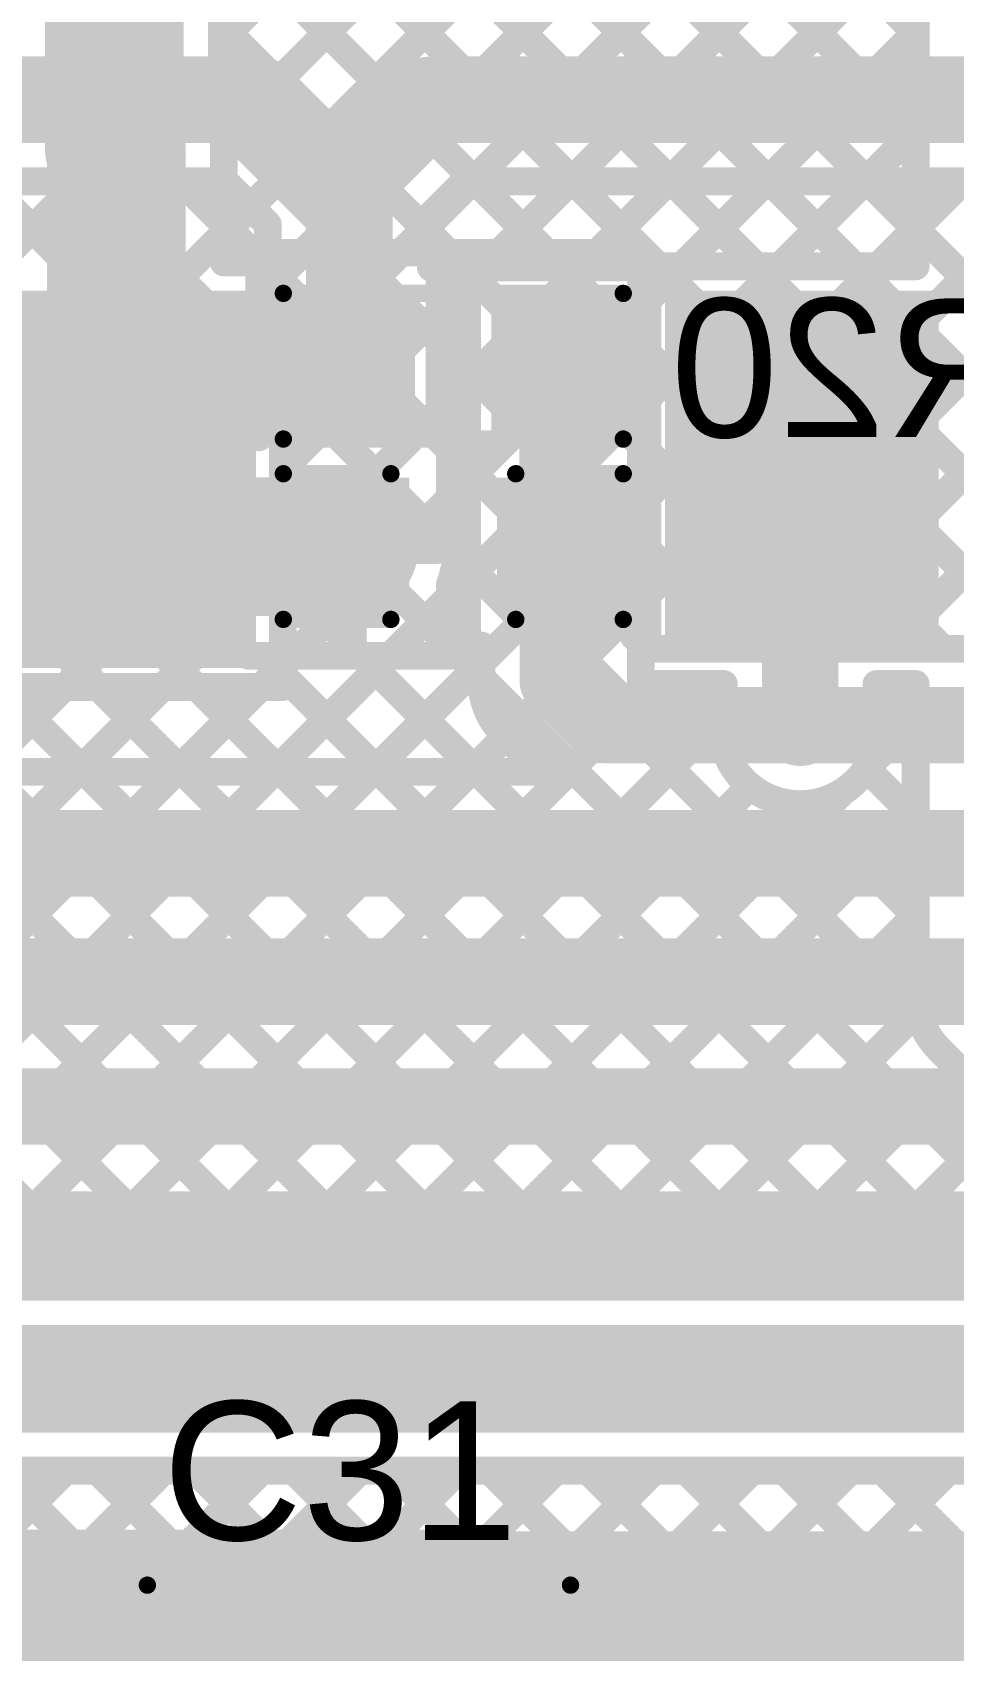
# Model space of a CAD drawing. Header units: millimetres. Extents: x 0 to 214, y 0 to 214.
# Drawn here: x 2.3949 to 2.6605, y 3.2971 to 3.7637 of the extents above; entities that cross this region are included whole.
import ezdxf

# ---------------------------------------------------------------- set-up
doc = ezdxf.new("R2010")
doc.units = ezdxf.units.MM
doc.header["$MEASUREMENT"] = 0
for name, color, linetype in [('BottomLayer', 5, 'Continuous'), ('BottomOverlay', 54, 'Continuous'), ('BottomPaste', 16, 'Continuous'), ('BottomSolder', 6, 'Continuous'), ('TopLayer', 1, 'Continuous'), ('TopOverlay', 2, 'Continuous'), ('TopPaste', 8, 'Continuous'), ('TopSolder', 216, 'Continuous'), ('ViaHoleLayer', 16, 'Continuous')]:
    doc.layers.add(name, color=color, linetype=linetype)
doc.styles.add('Arial', font='', dxfattribs={"height": 0.2})
doc.styles.get('Arial').set_extended_font_data('Arial')

# ---------------------------------------------------------------- blocks, each defined once
blk = doc.blocks.new('TL3300CF160Q_184')
at = {"layer": 'TopLayer'}
for points in [[(-0.25591, 0.06299), (-0.35433, 0.06299), (-0.35433, 0.13386), (-0.25591, 0.13386)], [(-0.25591, -0.13386), (-0.35433, -0.13386), (-0.35433, -0.06299), (-0.25591, -0.06299)]]:
    blk.add_hatch(color=1, dxfattribs=at).paths.add_polyline_path(points)
at = {"layer": 'TopPaste'}
for points in [[(-0.25591, 0.06299), (-0.35433, 0.06299), (-0.35433, 0.13386), (-0.25591, 0.13386)], [(-0.25591, -0.13386), (-0.35433, -0.13386), (-0.35433, -0.06299), (-0.25591, -0.06299)]]:
    blk.add_hatch(color=8, dxfattribs=at).paths.add_polyline_path(points)
at = {"layer": 'TopSolder'}
for points in [[(-0.25191, 0.05899), (-0.35833, 0.05899), (-0.35833, 0.13786), (-0.25191, 0.13786)], [(-0.25191, -0.13786), (-0.35833, -0.13786), (-0.35833, -0.05899), (-0.25191, -0.05899)]]:
    blk.add_hatch(color=216, dxfattribs=at).paths.add_polyline_path(points)
at = {"layer": 'TopOverlay', "const_width": 0.00787}
blk.add_lwpolyline([(-0.24098, 0.05284), (-0.241, -0.051)], dxfattribs=at)
at = {"layer": 'TopOverlay', "const_width": 0.00394}
for points in [[(-0.24295, 0.05284, 1), (-0.23902, 0.05284, 1)], [(-0.24297, -0.051, 1), (-0.23903, -0.051, 1)]]:
    blk.add_lwpolyline(points, format="xyb", close=True, dxfattribs=at)
blk = doc.blocks.new('RES_0603_B_227')
at = {"layer": 'BottomLayer'}
for points in [[(-0.045, -0.0175), (-0.045, 0.0175), (-0.015, 0.0175), (-0.015, -0.0175)], [(0.015, -0.0175), (0.015, 0.0175), (0.045, 0.0175), (0.045, -0.0175)]]:
    blk.add_hatch(color=5, dxfattribs=at).paths.add_polyline_path(points)
at = {"layer": 'BottomPaste'}
for points in [[(-0.045, -0.0175), (-0.045, 0.0175), (-0.015, 0.0175), (-0.015, -0.0175)], [(0.015, -0.0175), (0.015, 0.0175), (0.045, 0.0175), (0.045, -0.0175)]]:
    blk.add_hatch(color=16, dxfattribs=at).paths.add_polyline_path(points)
at = {"layer": 'BottomSolder'}
for points in [[(-0.049, -0.0215), (-0.049, 0.0215), (-0.011, 0.0215), (-0.011, -0.0215)], [(0.011, -0.0215), (0.011, 0.0215), (0.049, 0.0215), (0.049, -0.0215)]]:
    blk.add_hatch(color=6, dxfattribs=at).paths.add_polyline_path(points)
at = {"layer": 'BottomOverlay', "const_width": 0.005}
for points in [[(0.049, 0.021), (-0.049, 0.021)], [(-0.049, 0.021), (-0.049, -0.021)], [(0.049, 0.021), (0.049, -0.021)], [(0.049, -0.021), (-0.049, -0.021)]]:
    blk.add_lwpolyline(points, dxfattribs=at)
at = {"layer": 'BottomOverlay', "const_width": 0.0025}
for points in [[(-0.05025, 0.021, 1), (-0.04775, 0.021, 1)], [(-0.05025, 0.021, 1), (-0.04775, 0.021, 1)], [(0.04775, 0.021, 1), (0.05025, 0.021, 1)], [(0.04775, 0.021, 1), (0.05025, 0.021, 1)], [(-0.05025, -0.021, 1), (-0.04775, -0.021, 1)], [(-0.05025, -0.021, 1), (-0.04775, -0.021, 1)], [(0.04775, -0.021, 1), (0.05025, -0.021, 1)], [(0.04775, -0.021, 1), (0.05025, -0.021, 1)]]:
    blk.add_lwpolyline(points, format="xyb", close=True, dxfattribs=at)
blk = doc.blocks.new('C__0603_B_280')
at = {"layer": 'BottomLayer'}
for points in [[(-0.045, -0.0175), (-0.045, 0.0175), (-0.015, 0.0175), (-0.015, -0.0175)], [(0.015, -0.0175), (0.015, 0.0175), (0.045, 0.0175), (0.045, -0.0175)]]:
    blk.add_hatch(color=5, dxfattribs=at).paths.add_polyline_path(points)
at = {"layer": 'BottomPaste'}
for points in [[(-0.045, -0.0175), (-0.045, 0.0175), (-0.015, 0.0175), (-0.015, -0.0175)], [(0.015, -0.0175), (0.015, 0.0175), (0.045, 0.0175), (0.045, -0.0175)]]:
    blk.add_hatch(color=16, dxfattribs=at).paths.add_polyline_path(points)
at = {"layer": 'BottomSolder'}
for points in [[(-0.04736, -0.01986), (-0.04736, 0.01986), (-0.01264, 0.01986), (-0.01264, -0.01986)], [(0.01264, -0.01986), (0.01264, 0.01986), (0.04736, 0.01986), (0.04736, -0.01986)]]:
    blk.add_hatch(color=6, dxfattribs=at).paths.add_polyline_path(points)
at = {"layer": 'BottomOverlay', "const_width": 0.005}
for points in [[(-0.049, -0.021), (-0.049, 0.021)], [(-0.049, 0.021), (-0.018, 0.021)], [(0.018, 0.021), (0.049, 0.021)], [(0.049, -0.021), (0.049, 0.021)], [(-0.049, -0.021), (-0.018, -0.021)], [(0.018, -0.021), (0.049, -0.021)]]:
    blk.add_lwpolyline(points, dxfattribs=at)
at = {"layer": 'BottomOverlay', "const_width": 0.0025}
for points in [[(-0.05025, 0.021, 1), (-0.04775, 0.021, 1)], [(-0.05025, 0.021, 1), (-0.04775, 0.021, 1)], [(-0.01925, 0.021, 1), (-0.01675, 0.021, 1)], [(0.01675, 0.021, 1), (0.01925, 0.021, 1)], [(0.04775, 0.021, 1), (0.05025, 0.021, 1)], [(0.04775, 0.021, 1), (0.05025, 0.021, 1)], [(-0.05025, -0.021, 1), (-0.04775, -0.021, 1)], [(-0.05025, -0.021, 1), (-0.04775, -0.021, 1)], [(-0.01925, -0.021, 1), (-0.01675, -0.021, 1)], [(0.01675, -0.021, 1), (0.01925, -0.021, 1)], [(0.04775, -0.021, 1), (0.05025, -0.021, 1)], [(0.04775, -0.021, 1), (0.05025, -0.021, 1)]]:
    blk.add_lwpolyline(points, format="xyb", close=True, dxfattribs=at)
blk = doc.blocks.new('RVT1E100M0405__287')
at = {"layer": 'TopLayer'}
for points in [[(-0.12205, 0.0315), (-0.01969, 0.0315), (-0.01969, -0.0315), (-0.12205, -0.0315)], [(0.01969, 0.0315), (0.12205, 0.0315), (0.12205, -0.0315), (0.01969, -0.0315)]]:
    blk.add_hatch(color=1, dxfattribs=at).paths.add_polyline_path(points)
at = {"layer": 'TopPaste'}
for points in [[(-0.12205, 0.0315), (-0.01969, 0.0315), (-0.01969, -0.0315), (-0.12205, -0.0315)], [(0.01969, 0.0315), (0.12205, 0.0315), (0.12205, -0.0315), (0.01969, -0.0315)]]:
    blk.add_hatch(color=8, dxfattribs=at).paths.add_polyline_path(points)
at = {"layer": 'TopSolder'}
for points in [[(-0.12605, 0.0355), (-0.01569, 0.0355), (-0.01569, -0.0355), (-0.12605, -0.0355)], [(0.01569, 0.0355), (0.12605, 0.0355), (0.12605, -0.0355), (0.01569, -0.0355)]]:
    blk.add_hatch(color=216, dxfattribs=at).paths.add_polyline_path(points)
at = {"layer": 'TopOverlay', "const_width": 0.005}
for points in [[(-0.037, 0.087), (-0.08325, 0.04075)], [(0.085, 0.087), (-0.037, 0.087)], [(0.085, 0.087), (0.085, 0.039)], [(-0.108, 0.065), (-0.108, 0.037)], [(-0.094, 0.051), (-0.122, 0.051)], [(-0.08325, 0.04075), (-0.08325, 0.035)], [(-0.08325, -0.035), (-0.08325, -0.04075)], [(0.085, -0.039), (0.085, -0.087)], [(-0.037, -0.087), (-0.08325, -0.04075)], [(0.085, -0.087), (-0.037, -0.087)]]:
    blk.add_lwpolyline(points, dxfattribs=at)
at = {"layer": 'TopOverlay', "const_width": 0.0025}
for points in [[(-0.03825, 0.087, 1), (-0.03575, 0.087, 1)], [(-0.03825, 0.087, 1), (-0.03575, 0.087, 1)], [(0.08375, 0.087, 1), (0.08625, 0.087, 1)], [(0.08375, 0.087, 1), (0.08625, 0.087, 1)], [(-0.10925, 0.065, 1), (-0.10675, 0.065, 1)], [(-0.12325, 0.051, 1), (-0.12075, 0.051, 1)], [(-0.09525, 0.051, 1), (-0.09275, 0.051, 1)], [(-0.0845, 0.04075, 1), (-0.082, 0.04075, 1)], [(-0.0845, 0.04075, 1), (-0.082, 0.04075, 1)], [(-0.10925, 0.037, 1), (-0.10675, 0.037, 1)], [(-0.0845, 0.035, 1), (-0.082, 0.035, 1)], [(0.08375, 0.039, 1), (0.08625, 0.039, 1)], [(-0.0845, -0.035, 1), (-0.082, -0.035, 1)], [(0.08375, -0.039, 1), (0.08625, -0.039, 1)], [(-0.0845, -0.04075, 1), (-0.082, -0.04075, 1)], [(-0.0845, -0.04075, 1), (-0.082, -0.04075, 1)], [(-0.03825, -0.087, 1), (-0.03575, -0.087, 1)], [(-0.03825, -0.087, 1), (-0.03575, -0.087, 1)], [(0.08375, -0.087, 1), (0.08625, -0.087, 1)], [(0.08375, -0.087, 1), (0.08625, -0.087, 1)]]:
    blk.add_lwpolyline(points, format="xyb", close=True, dxfattribs=at)

msp = doc.modelspace()

# ---------------------------------------------------------------- hatches: boundary and pattern name
at = {"layer": 'BottomLayer'}
h = msp.add_hatch(color=5, dxfattribs=at)
edge = h.paths.add_edge_path()
edge.add_arc((2.61621, 3.564), 0.01181, 0, 360)
at = {"layer": 'TopLayer'}
for points in [[(2.33895, 3.58596), (2.45608, 3.58596), (2.45608, 3.68635), (2.33895, 3.68635)], [(2.381, 3.123), (2.504, 3.123), (2.504, 3.317), (2.381, 3.317)]]:
    msp.add_hatch(color=1, dxfattribs=at).paths.add_polyline_path(points)
h = msp.add_hatch(color=1, dxfattribs=at)
edge = h.paths.add_edge_path()
edge.add_arc((2.61621, 3.564), 0.01181, 0, 360)
at = {"layer": 'ViaHoleLayer'}
h = msp.add_hatch(color=16, dxfattribs=at)
edge = h.paths.add_edge_path()
edge.add_arc((2.61621, 3.564), 0.00591, 0, 360)

# ---------------------------------------------------------------- linework, layer by layer
at = {"layer": 'BottomLayer'}
for points, const_width in [([(2.00407, 3.74427), (2.46007, 3.74427)], 0.025), ([(2.46007, 3.74427), (2.48621, 3.71813)], 0.025), ([(2.48621, 3.72073), (2.50976, 3.74427)], 0.025), ([(2.50976, 3.74427), (2.96576, 3.74427)], 0.025), ([(2.48621, 3.71813), (2.48621, 3.72073)], 0.025), ([(2.48621, 3.66745), (2.48621, 3.71813)], 0.025), ([(2.0138, 3.72077), (2.45034, 3.72077)], 0.008), ([(2.23828, 3.5505), (2.40855, 3.72077)], 0.008), ([(2.32459, 3.72077), (2.39892, 3.64645)], 0.008), ([(2.35288, 3.72077), (2.4272, 3.64645)], 0.008), ([(2.36251, 3.64645), (2.43684, 3.72077)], 0.008), ([(2.38116, 3.72077), (2.45549, 3.64645)], 0.008), ([(2.40944, 3.72077), (2.46021, 3.67001)], 0.008), ([(2.43773, 3.72077), (2.46256, 3.69595)], 0.008), ([(2.45034, 3.72077), (2.46271, 3.7084)], 0.008), ([(2.50971, 3.70879), (2.52169, 3.72077)], 0.008), ([(2.50971, 3.711), (2.51949, 3.72077)], 0.008), ([(2.51949, 3.72077), (2.95602, 3.72077)], 0.008), ([(2.52258, 3.72077), (2.54741, 3.69595)], 0.008), ([(2.52515, 3.69595), (2.54997, 3.72077)], 0.008), ([(2.55087, 3.72077), (2.68564, 3.586)], 0.008), ([(2.55343, 3.69595), (2.57826, 3.72077)], 0.008), ([(2.57221, 3.68644), (2.60654, 3.72077)], 0.008), ([(2.57221, 3.65816), (2.63483, 3.72077)], 0.008), ([(2.57221, 3.62987), (2.66311, 3.72077)], 0.008), ([(2.57221, 3.60159), (2.6914, 3.72077)], 0.008), ([(2.57915, 3.72077), (2.71392, 3.586)], 0.008), ([(2.58491, 3.586), (2.71968, 3.72077)], 0.008), ([(2.60743, 3.72077), (2.74221, 3.586)], 0.008), ([(2.61388, 3.58669), (2.74796, 3.72077)], 0.008), ([(2.63572, 3.72077), (2.77049, 3.586)], 0.008), ([(2.64148, 3.586), (2.77625, 3.72077)], 0.008), ([(2.664, 3.72077), (2.79878, 3.586)], 0.008), ([(2.39079, 3.64645), (2.45773, 3.71338)], 0.008), ([(2.50971, 3.69595), (2.50971, 3.711)], 0.008), ([(2.46271, 3.69595), (2.46271, 3.7084)], 0.008), ([(2.50971, 3.70536), (2.52021, 3.69486)], 0.008), ([(2.46021, 3.64695), (2.46021, 3.69595)], 0.008), ([(2.51221, 3.64695), (2.51221, 3.69595)], 0.008), ([(2.52021, 3.69595), (2.57221, 3.69595)], 0.008), ([(2.52021, 3.69101), (2.52515, 3.69595)], 0.008), ([(2.52021, 3.64395), (2.52021, 3.69595)], 0.008), ([(2.57221, 3.64395), (2.57221, 3.69595)], 0.008), ([(2.41908, 3.64645), (2.46021, 3.68758)], 0.008), ([(2.51221, 3.68301), (2.52021, 3.69101)], 0.008), ([(2.51221, 3.67458), (2.52021, 3.66658)], 0.008), ([(2.54621, 3.61545), (2.54621, 3.66745)], 0.022), ([(2.57221, 3.67114), (2.65735, 3.586)], 0.008), ([(2.44736, 3.64645), (2.46021, 3.65929)], 0.008), ([(2.51221, 3.65473), (2.52021, 3.66273)], 0.008), ([(2.36056, 3.64645), (2.45721, 3.64645)], 0.008), ([(2.51521, 3.6264), (2.51521, 3.64695)], 0.008), ([(2.51521, 3.64329), (2.52021, 3.63829)], 0.008), ([(2.52021, 3.63895), (2.52021, 3.64395)], 0.008), ([(2.52021, 3.63895), (2.52021, 3.64395)], 0.008), ([(2.57221, 3.63895), (2.57221, 3.64395)], 0.008), ([(2.57221, 3.63895), (2.57221, 3.64395)], 0.008), ([(2.57221, 3.64286), (2.62907, 3.586)], 0.008), ([(2.52021, 3.58695), (2.52021, 3.63895)], 0.008), ([(2.57221, 3.58695), (2.57221, 3.63895)], 0.008), ([(2.36056, 3.61545), (2.48621, 3.61545)], 0.04), ([(2.51521, 3.62944), (2.52021, 3.63444)], 0.008), ([(2.54621, 3.60903), (2.54621, 3.61545)], 0.022), ([(2.48621, 3.58795), (2.48621, 3.61545)], 0.01), ([(2.48621, 3.61545), (2.51121, 3.61545)], 0.01), ([(2.51712, 3.6131), (2.52021, 3.61001)], 0.008), ([(2.5463, 3.58036), (2.5463, 3.60895)], 0.022), ([(2.57221, 3.61458), (2.60079, 3.586)], 0.008), ([(2.51521, 3.60116), (2.52021, 3.60616)], 0.008), ([(2.51521, 3.58395), (2.51521, 3.60449)], 0.008), ([(2.5683, 3.58947), (2.57082, 3.58695)], 0.008), ([(2.36056, 3.58445), (2.45721, 3.58445)], 0.008), ([(2.37607, 3.58445), (2.41001, 3.5505)], 0.008), ([(2.3797, 3.5505), (2.41365, 3.58445)], 0.008), ([(2.40435, 3.58445), (2.4383, 3.5505)], 0.008), ([(2.40799, 3.5505), (2.44193, 3.58445)], 0.008), ([(2.43263, 3.58445), (2.46658, 3.5505)], 0.008), ([(2.51521, 3.58672), (2.5243, 3.57764)], 0.008), ([(2.52021, 3.58695), (2.5243, 3.58695)], 0.008), ([(2.5243, 3.58036), (2.5243, 3.58695)], 0.008), ([(2.5463, 3.57689), (2.5463, 3.58036)], 0.022), ([(2.5463, 3.58036), (2.56266, 3.564)], 0.022), ([(2.57177, 3.586), (2.61018, 3.586)], 0.008), ([(2.62224, 3.586), (2.85656, 3.586)], 0.008), ([(2.43627, 3.5505), (2.46972, 3.58395)], 0.008), ([(2.45721, 3.58395), (2.51521, 3.58395)], 0.008), ([(2.46142, 3.58395), (2.49486, 3.5505)], 0.008), ([(2.46455, 3.5505), (2.498, 3.58395)], 0.008), ([(2.4897, 3.58395), (2.52315, 3.5505)], 0.008), ([(2.49284, 3.5505), (2.5243, 3.58196)], 0.008), ([(2.5243, 3.57689), (2.5243, 3.58036)], 0.008), ([(2.5463, 3.57689), (2.55918, 3.564)], 0.022), ([(2.55918, 3.564), (2.56266, 3.564)], 0.022), ([(2.56266, 3.564), (2.61621, 3.564)], 0.022), ([(2.61621, 3.564), (2.936, 3.564)], 0.022), ([(2.53078, 3.56129), (2.54157, 3.5505)], 0.008), ([(2.52112, 3.5505), (2.53135, 3.56072)], 0.008), ([(2.153, 3.5505), (2.54157, 3.5505)], 0.008), ([(2.153, 3.527), (3.133, 3.527)], 0.025), ([(2.153, 3.49), (3.088, 3.49)], 0.025), ([(2.153, 3.454), (3.056, 3.454)], 0.022), ([(2.153, 3.417), (2.87744, 3.417)], 0.025), ([(2.153, 3.377), (2.82, 3.377)], 0.025), ([(2.166, 3.315), (2.79294, 3.315)], 0.022)]:
    msp.add_lwpolyline(points, dxfattribs=dict(at, const_width=const_width))
for points, const_width in [([(2.45382, 3.74427, 1), (2.46632, 3.74427, 1)], 0.0125), ([(2.45382, 3.74427, 1), (2.46632, 3.74427, 1)], 0.0125), ([(2.50351, 3.74427, 1), (2.516, 3.74427, 1)], 0.0125), ([(2.50351, 3.74427, 1), (2.516, 3.74427, 1)], 0.0125), ([(2.47996, 3.72073, 1), (2.49246, 3.72073, 1)], 0.0125), ([(2.47996, 3.72073, 1), (2.49246, 3.72073, 1)], 0.0125), ([(2.47996, 3.71813, 1), (2.49246, 3.71813, 1)], 0.0125), ([(2.47996, 3.71813, 1), (2.49246, 3.71813, 1)], 0.0125), ([(2.47996, 3.71813, 1), (2.49246, 3.71813, 1)], 0.0125), ([(2.40655, 3.72077, 1), (2.41055, 3.72077, 1)], 0.004), ([(2.40744, 3.72077, 1), (2.41144, 3.72077, 1)], 0.004), ([(2.43484, 3.72077, 1), (2.43884, 3.72077, 1)], 0.004), ([(2.43573, 3.72077, 1), (2.43973, 3.72077, 1)], 0.004), ([(2.44834, 3.72077, 1), (2.45234, 3.72077, 1)], 0.004), ([(2.44834, 3.72077, 1), (2.45234, 3.72077, 1)], 0.004), ([(2.51749, 3.72077, 1), (2.52149, 3.72077, 1)], 0.004), ([(2.51749, 3.72077, 1), (2.52149, 3.72077, 1)], 0.004), ([(2.51969, 3.72077, 1), (2.52369, 3.72077, 1)], 0.004), ([(2.52058, 3.72077, 1), (2.52458, 3.72077, 1)], 0.004), ([(2.54797, 3.72077, 1), (2.55197, 3.72077, 1)], 0.004), ([(2.54887, 3.72077, 1), (2.55287, 3.72077, 1)], 0.004), ([(2.57626, 3.72077, 1), (2.58026, 3.72077, 1)], 0.004), ([(2.57715, 3.72077, 1), (2.58115, 3.72077, 1)], 0.004), ([(2.60454, 3.72077, 1), (2.60854, 3.72077, 1)], 0.004), ([(2.60543, 3.72077, 1), (2.60943, 3.72077, 1)], 0.004), ([(2.63283, 3.72077, 1), (2.63683, 3.72077, 1)], 0.004), ([(2.63372, 3.72077, 1), (2.63772, 3.72077, 1)], 0.004), ([(2.66111, 3.72077, 1), (2.66511, 3.72077, 1)], 0.004), ([(2.662, 3.72077, 1), (2.666, 3.72077, 1)], 0.004), ([(2.45573, 3.71338, 1), (2.45973, 3.71338, 1)], 0.004), ([(2.50771, 3.711, 1), (2.51171, 3.711, 1)], 0.004), ([(2.50771, 3.711, 1), (2.51171, 3.711, 1)], 0.004), ([(2.46071, 3.7084, 1), (2.46471, 3.7084, 1)], 0.004), ([(2.46071, 3.7084, 1), (2.46471, 3.7084, 1)], 0.004), ([(2.50771, 3.70879, 1), (2.51171, 3.70879, 1)], 0.004), ([(2.50771, 3.70536, 1), (2.51171, 3.70536, 1)], 0.004), ([(2.45821, 3.69595, 1), (2.46221, 3.69595, 1)], 0.004), ([(2.46056, 3.69595, 1), (2.46456, 3.69595, 1)], 0.004), ([(2.46071, 3.69595, 1), (2.46471, 3.69595, 1)], 0.004), ([(2.50771, 3.69595, 1), (2.51171, 3.69595, 1)], 0.004), ([(2.51021, 3.69595, 1), (2.51421, 3.69595, 1)], 0.004), ([(2.51821, 3.69595, 1), (2.52221, 3.69595, 1)], 0.004), ([(2.51821, 3.69595, 1), (2.52221, 3.69595, 1)], 0.004), ([(2.51821, 3.69486, 1), (2.52221, 3.69486, 1)], 0.004), ([(2.52315, 3.69595, 1), (2.52715, 3.69595, 1)], 0.004), ([(2.52315, 3.69595, 1), (2.52715, 3.69595, 1)], 0.004), ([(2.54541, 3.69595, 1), (2.54941, 3.69595, 1)], 0.004), ([(2.55143, 3.69595, 1), (2.55543, 3.69595, 1)], 0.004), ([(2.57021, 3.69595, 1), (2.57421, 3.69595, 1)], 0.004), ([(2.57021, 3.69595, 1), (2.57421, 3.69595, 1)], 0.004), ([(2.45821, 3.68758, 1), (2.46221, 3.68758, 1)], 0.004), ([(2.51821, 3.69101, 1), (2.52221, 3.69101, 1)], 0.004), ([(2.51821, 3.69101, 1), (2.52221, 3.69101, 1)], 0.004), ([(2.51021, 3.68301, 1), (2.51421, 3.68301, 1)], 0.004), ([(2.57021, 3.68644, 1), (2.57421, 3.68644, 1)], 0.004), ([(2.47996, 3.66745, 1), (2.49246, 3.66745, 1)], 0.0125), ([(2.51021, 3.67458, 1), (2.51421, 3.67458, 1)], 0.004), ([(2.54071, 3.66745, 1), (2.55171, 3.66745, 1)], 0.011), ([(2.45821, 3.67001, 1), (2.46221, 3.67001, 1)], 0.004), ([(2.57021, 3.67114, 1), (2.57421, 3.67114, 1)], 0.004), ([(2.51821, 3.66658, 1), (2.52221, 3.66658, 1)], 0.004), ([(2.45821, 3.65929, 1), (2.46221, 3.65929, 1)], 0.004), ([(2.51821, 3.66273, 1), (2.52221, 3.66273, 1)], 0.004), ([(2.51021, 3.65473, 1), (2.51421, 3.65473, 1)], 0.004), ([(2.57021, 3.65816, 1), (2.57421, 3.65816, 1)], 0.004), ([(2.39692, 3.64645, 1), (2.40092, 3.64645, 1)], 0.004), ([(2.41708, 3.64645, 1), (2.42108, 3.64645, 1)], 0.004), ([(2.4252, 3.64645, 1), (2.4292, 3.64645, 1)], 0.004), ([(2.44536, 3.64645, 1), (2.44936, 3.64645, 1)], 0.004), ([(2.45349, 3.64645, 1), (2.45749, 3.64645, 1)], 0.004), ([(2.45521, 3.64645, 1), (2.45921, 3.64645, 1)], 0.004), ([(2.45821, 3.64695, 1), (2.46221, 3.64695, 1)], 0.004), ([(2.51021, 3.64695, 1), (2.51421, 3.64695, 1)], 0.004), ([(2.51321, 3.64695, 1), (2.51721, 3.64695, 1)], 0.004), ([(2.51321, 3.64329, 1), (2.51721, 3.64329, 1)], 0.004), ([(2.51821, 3.64395, 1), (2.52221, 3.64395, 1)], 0.004), ([(2.51821, 3.64395, 1), (2.52221, 3.64395, 1)], 0.004), ([(2.51821, 3.64395, 1), (2.52221, 3.64395, 1)], 0.004), ([(2.57021, 3.64395, 1), (2.57421, 3.64395, 1)], 0.004), ([(2.57021, 3.64395, 1), (2.57421, 3.64395, 1)], 0.004), ([(2.57021, 3.64395, 1), (2.57421, 3.64395, 1)], 0.004), ([(2.57021, 3.64286, 1), (2.57421, 3.64286, 1)], 0.004), ([(2.51821, 3.63895, 1), (2.52221, 3.63895, 1)], 0.004), ([(2.51821, 3.63895, 1), (2.52221, 3.63895, 1)], 0.004), ([(2.51821, 3.63895, 1), (2.52221, 3.63895, 1)], 0.004), ([(2.51821, 3.63829, 1), (2.52221, 3.63829, 1)], 0.004), ([(2.57021, 3.63895, 1), (2.57421, 3.63895, 1)], 0.004), ([(2.57021, 3.63895, 1), (2.57421, 3.63895, 1)], 0.004), ([(2.57021, 3.63895, 1), (2.57421, 3.63895, 1)], 0.004), ([(2.47621, 3.61545, 1), (2.49621, 3.61545, 1)], 0.02), ([(2.51821, 3.63444, 1), (2.52221, 3.63444, 1)], 0.004), ([(2.51321, 3.62944, 1), (2.51721, 3.62944, 1)], 0.004), ([(2.51321, 3.6264, 1), (2.51721, 3.6264, 1)], 0.004), ([(2.51321, 3.6264, 1), (2.51721, 3.6264, 1)], 0.004), ([(2.57021, 3.62987, 1), (2.57421, 3.62987, 1)], 0.004), ([(2.54071, 3.61545, 1), (2.55171, 3.61545, 1)], 0.011), ([(2.54071, 3.61545, 1), (2.55171, 3.61545, 1)], 0.011), ([(2.48371, 3.61545, 1), (2.48871, 3.61545, 1)], 0.005), ([(2.48371, 3.61545, 1), (2.48871, 3.61545, 1)], 0.005), ([(2.50871, 3.61545, 1), (2.51371, 3.61545, 1)], 0.005), ([(2.51512, 3.6131, 1), (2.51912, 3.6131, 1)], 0.004), ([(2.51521, 3.61545, 1), (2.51921, 3.61545, 1)], 0.004), ([(2.51521, 3.61545, 1), (2.51921, 3.61545, 1)], 0.004), ([(2.54071, 3.60903, 1), (2.55171, 3.60903, 1)], 0.011), ([(2.5408, 3.60895, 1), (2.5518, 3.60895, 1)], 0.011), ([(2.57021, 3.61458, 1), (2.57421, 3.61458, 1)], 0.004), ([(2.51821, 3.61001, 1), (2.52221, 3.61001, 1)], 0.004), ([(2.51321, 3.60449, 1), (2.51721, 3.60449, 1)], 0.004), ([(2.51321, 3.60449, 1), (2.51721, 3.60449, 1)], 0.004), ([(2.51821, 3.60616, 1), (2.52221, 3.60616, 1)], 0.004), ([(2.51321, 3.60116, 1), (2.51721, 3.60116, 1)], 0.004), ([(2.57021, 3.60159, 1), (2.57421, 3.60159, 1)], 0.004), ([(2.48371, 3.58795, 1), (2.48871, 3.58795, 1)], 0.005), ([(2.5663, 3.58947, 1), (2.5703, 3.58947, 1)], 0.004), ([(2.40235, 3.58445, 1), (2.40635, 3.58445, 1)], 0.004), ([(2.41165, 3.58445, 1), (2.41565, 3.58445, 1)], 0.004), ([(2.43063, 3.58445, 1), (2.43463, 3.58445, 1)], 0.004), ([(2.43993, 3.58445, 1), (2.44393, 3.58445, 1)], 0.004), ([(2.45521, 3.58445, 1), (2.45921, 3.58445, 1)], 0.004), ([(2.51321, 3.58672, 1), (2.51721, 3.58672, 1)], 0.004), ([(2.51821, 3.58695, 1), (2.52221, 3.58695, 1)], 0.004), ([(2.51821, 3.58695, 1), (2.52221, 3.58695, 1)], 0.004), ([(2.5223, 3.58695, 1), (2.5263, 3.58695, 1)], 0.004), ([(2.5223, 3.58695, 1), (2.5263, 3.58695, 1)], 0.004), ([(2.5408, 3.58036, 1), (2.5518, 3.58036, 1)], 0.011), ([(2.5408, 3.58036, 1), (2.5518, 3.58036, 1)], 0.011), ([(2.5408, 3.58036, 1), (2.5518, 3.58036, 1)], 0.011), ([(2.56882, 3.58695, 1), (2.57282, 3.58695, 1)], 0.004), ([(2.56977, 3.586, 1), (2.57377, 3.586, 1)], 0.004), ([(2.57021, 3.58695, 1), (2.57421, 3.58695, 1)], 0.004), ([(2.58291, 3.586, 1), (2.58691, 3.586, 1)], 0.004), ([(2.59879, 3.586, 1), (2.60279, 3.586, 1)], 0.004), ([(2.60818, 3.586, 1), (2.61218, 3.586, 1)], 0.004), ([(2.60818, 3.586, 1), (2.61218, 3.586, 1)], 0.004), ([(2.61188, 3.58669, 1), (2.61588, 3.58669, 1)], 0.004), ([(2.62024, 3.586, 1), (2.62424, 3.586, 1)], 0.004), ([(2.62024, 3.586, 1), (2.62424, 3.586, 1)], 0.004), ([(2.62707, 3.586, 1), (2.63107, 3.586, 1)], 0.004), ([(2.63948, 3.586, 1), (2.64348, 3.586, 1)], 0.004), ([(2.65535, 3.586, 1), (2.65935, 3.586, 1)], 0.004), ([(2.45521, 3.58395, 1), (2.45921, 3.58395, 1)], 0.004), ([(2.45942, 3.58395, 1), (2.46342, 3.58395, 1)], 0.004), ([(2.46772, 3.58395, 1), (2.47172, 3.58395, 1)], 0.004), ([(2.4877, 3.58395, 1), (2.4917, 3.58395, 1)], 0.004), ([(2.496, 3.58395, 1), (2.5, 3.58395, 1)], 0.004), ([(2.51321, 3.58395, 1), (2.51721, 3.58395, 1)], 0.004), ([(2.51321, 3.58395, 1), (2.51721, 3.58395, 1)], 0.004), ([(2.5223, 3.58196, 1), (2.5263, 3.58196, 1)], 0.004), ([(2.5223, 3.58036, 1), (2.5263, 3.58036, 1)], 0.004), ([(2.5223, 3.58036, 1), (2.5263, 3.58036, 1)], 0.004), ([(2.5408, 3.57689, 1), (2.5518, 3.57689, 1)], 0.011), ([(2.5408, 3.57689, 1), (2.5518, 3.57689, 1)], 0.011), ([(2.5223, 3.57764, 1), (2.5263, 3.57764, 1)], 0.004), ([(2.5223, 3.57689, 1), (2.5263, 3.57689, 1)], 0.004), ([(2.5223, 3.57689, 1), (2.5263, 3.57689, 1)], 0.004), ([(2.5223, 3.57689, 1), (2.5263, 3.57689, 1)], 0.004), ([(2.55368, 3.564, 1), (2.56468, 3.564, 1)], 0.011), ([(2.55368, 3.564, 1), (2.56468, 3.564, 1)], 0.011), ([(2.55716, 3.564, 1), (2.56816, 3.564, 1)], 0.011), ([(2.55716, 3.564, 1), (2.56816, 3.564, 1)], 0.011), ([(2.55716, 3.564, 1), (2.56816, 3.564, 1)], 0.011), ([(2.61071, 3.564, 1), (2.62171, 3.564, 1)], 0.011), ([(2.61071, 3.564, 1), (2.62171, 3.564, 1)], 0.011), ([(2.52874, 3.56133, 1), (2.53274, 3.56133, 1)], 0.004), ([(2.52878, 3.56129, 1), (2.53278, 3.56129, 1)], 0.004), ([(2.52878, 3.56129, 1), (2.53278, 3.56129, 1)], 0.004), ([(2.52935, 3.56072, 1), (2.53335, 3.56072, 1)], 0.004), ([(2.40599, 3.5505, 1), (2.40999, 3.5505, 1)], 0.004), ([(2.40801, 3.5505, 1), (2.41201, 3.5505, 1)], 0.004), ([(2.43427, 3.5505, 1), (2.43827, 3.5505, 1)], 0.004), ([(2.4363, 3.5505, 1), (2.4403, 3.5505, 1)], 0.004), ([(2.46255, 3.5505, 1), (2.46655, 3.5505, 1)], 0.004), ([(2.46458, 3.5505, 1), (2.46858, 3.5505, 1)], 0.004), ([(2.49084, 3.5505, 1), (2.49484, 3.5505, 1)], 0.004), ([(2.49286, 3.5505, 1), (2.49686, 3.5505, 1)], 0.004), ([(2.51912, 3.5505, 1), (2.52312, 3.5505, 1)], 0.004), ([(2.52115, 3.5505, 1), (2.52515, 3.5505, 1)], 0.004), ([(2.53957, 3.5505, 1), (2.54357, 3.5505, 1)], 0.004), ([(2.53957, 3.5505, 1), (2.54357, 3.5505, 1)], 0.004)]:
    msp.add_lwpolyline(points, format="xyb", close=True, dxfattribs=dict(at, const_width=const_width))
at = {"layer": 'BottomLayer', "const_width": 0.008}
for points in [[(2.51521, 3.6264, -0.090539), (2.51721, 3.61545)], [(2.51721, 3.61545, -0.090539), (2.51521, 3.60449)], [(2.61018, 3.586, -0.13453), (2.62224, 3.586)], [(2.53074, 3.56133, -0.198912), (2.5243, 3.57689)], [(2.53078, 3.56129, -0.199566), (2.5243, 3.57689)]]:
    msp.add_lwpolyline(points, format="xyb", dxfattribs=at)
at = {"layer": 'TopLayer'}
for points, const_width in [([(2.13964, 4.132), (2.57539, 3.69625)], 0.008), ([(2.16792, 4.132), (2.60367, 3.69625)], 0.008), ([(2.19621, 4.132), (2.63195, 3.69625)], 0.008), ([(2.22449, 4.132), (2.6495, 3.70699)], 0.008), ([(2.25278, 4.132), (2.6495, 3.73528)], 0.008), ([(2.28106, 4.132), (2.6495, 3.76356)], 0.008), ([(2.44946, 3.76168), (2.81978, 4.132)], 0.008), ([(2.44983, 3.73376), (2.84806, 4.132)], 0.008), ([(2.45007, 3.70572), (2.87635, 4.132)], 0.008), ([(2.46708, 3.69445), (2.65131, 3.87868)], 0.008), ([(2.6495, 3.69625), (2.6495, 3.86963)], 0.008), ([(2.46708, 3.66616), (2.6495, 3.84858)], 0.008), ([(2.46708, 3.63788), (2.6495, 3.8203)], 0.008), ([(2.41846, 3.73047), (2.41846, 3.786)], 0.04), ([(2.44927, 3.79409), (2.57028, 3.67307)], 0.008), ([(2.46708, 3.60959), (2.6495, 3.79201)], 0.008), ([(2.44946, 3.73601), (2.44946, 3.786)], 0.008), ([(2.44946, 3.76561), (2.57028, 3.64479)], 0.008), ([(2.58202, 3.69625), (2.6495, 3.76373)], 0.008), ([(2.11597, 3.75968), (2.47366, 3.402)], 0.008), ([(2.41846, 3.73047), (2.41907, 3.72985)], 0.04), ([(2.41907, 3.63604), (2.41907, 3.72985)], 0.04), ([(2.44946, 3.73733), (2.57028, 3.6165)], 0.008), ([(2.61031, 3.69625), (2.6495, 3.73545)], 0.008), ([(2.45007, 3.69735), (2.45007, 3.72985)], 0.008), ([(2.45007, 3.70843), (2.46115, 3.69735)], 0.008), ([(2.63859, 3.69625), (2.6495, 3.70716)], 0.008), ([(2.45007, 3.69735), (2.46708, 3.69735)], 0.008), ([(2.46115, 3.69735), (2.46708, 3.69142)], 0.008), ([(2.46708, 3.57496), (2.46708, 3.69735)], 0.008), ([(2.57028, 3.57583), (2.57028, 3.69625)], 0.008), ([(2.57028, 3.69625), (2.6495, 3.69625)], 0.008), ([(2.1572, 3.69017), (2.44537, 3.402)], 0.008), ([(2.46708, 3.69142), (2.57028, 3.58822)], 0.008), ([(2.46708, 3.58131), (2.57028, 3.68451)], 0.008), ([(2.1572, 3.66189), (2.41709, 3.402)], 0.008), ([(2.46708, 3.66314), (2.65073, 3.47948)], 0.008), ([(2.31605, 3.402), (2.57028, 3.65623)], 0.008), ([(2.41907, 3.63604), (2.41917, 3.63594)], 0.04), ([(2.61621, 3.564), (2.61621, 3.63553)], 0.022), ([(2.46708, 3.63486), (2.69993, 3.402)], 0.008), ([(2.34434, 3.402), (2.57028, 3.62795)], 0.008), ([(2.46708, 3.60657), (2.67165, 3.402)], 0.008), ([(2.37262, 3.402), (2.57028, 3.59966)], 0.008), ([(2.46073, 3.57496), (2.46708, 3.58131)], 0.008), ([(1.86816, 3.03896), (2.40416, 3.57496)], 0.008), ([(2.25949, 3.402), (2.43245, 3.57496)], 0.008), ([(2.28777, 3.402), (2.46073, 3.57496)], 0.008), ([(2.32795, 3.57496), (2.46708, 3.57496)], 0.008), ([(2.32898, 3.57496), (2.50194, 3.402)], 0.008), ([(2.35727, 3.57496), (2.53023, 3.402)], 0.008), ([(2.38555, 3.57496), (2.55851, 3.402)], 0.008), ([(2.40091, 3.402), (2.57473, 3.57583)], 0.008), ([(2.41384, 3.57496), (2.5868, 3.402)], 0.008), ([(2.44212, 3.57496), (2.61508, 3.402)], 0.008), ([(2.46708, 3.57829), (2.64336, 3.402)], 0.008), ([(2.57028, 3.57583), (2.59421, 3.57583)], 0.008), ([(2.58267, 3.57583), (2.59343, 3.56508)], 0.008), ([(2.59421, 3.57003), (2.59421, 3.57583)], 0.008), ([(2.63821, 3.57583), (2.6495, 3.57583)], 0.008), ([(2.63821, 3.57003), (2.63821, 3.57583)], 0.008), ([(2.63924, 3.57583), (2.6495, 3.56557)], 0.008), ([(2.6495, 3.487), (2.6495, 3.57583)], 0.008), ([(2.42919, 3.402), (2.59352, 3.56633)], 0.008), ([(2.63535, 3.55159), (2.6495, 3.56574)], 0.008), ([(2.63529, 3.5515), (2.6495, 3.53729)], 0.008), ([(2.45748, 3.402), (2.6018, 3.54632)], 0.008), ([(2.48576, 3.402), (2.62862, 3.54486)], 0.008), ([(2.61729, 3.54121), (2.6495, 3.509)], 0.008), ([(2.51404, 3.402), (2.6495, 3.53746)], 0.008), ([(2.54233, 3.402), (2.6495, 3.50917)], 0.008), ([(2.57061, 3.402), (2.65015, 3.48153)], 0.008), ([(2.6564, 3.47037), (2.72508, 3.40169)], 0.008), ([(2.5989, 3.402), (2.66183, 3.46493)], 0.008), ([(2.62718, 3.402), (2.67597, 3.45079)], 0.008), ([(2.65547, 3.402), (2.69012, 3.43665)], 0.008), ([(2.24913, 3.402), (2.72184, 3.402)], 0.008), ([(2.24913, 3.385), (2.72184, 3.385)], 0.012), ([(2.269, 3.366), (2.713, 3.366)], 0.012), ([(2.27604, 3.349), (2.70596, 3.349)], 0.008), ([(2.38348, 3.328), (2.40448, 3.349)], 0.008), ([(2.38524, 3.349), (2.40624, 3.328)], 0.008), ([(2.41176, 3.328), (2.43276, 3.349)], 0.008), ([(2.41352, 3.349), (2.43452, 3.328)], 0.008), ([(2.44004, 3.328), (2.46104, 3.349)], 0.008), ([(2.44181, 3.349), (2.46281, 3.328)], 0.008), ([(2.46833, 3.328), (2.48933, 3.349)], 0.008), ([(2.47009, 3.349), (2.49109, 3.328)], 0.008), ([(2.49661, 3.328), (2.51761, 3.349)], 0.008), ([(2.49837, 3.349), (2.51987, 3.3275)], 0.008), ([(2.5244, 3.3275), (2.5459, 3.349)], 0.008), ([(2.52666, 3.349), (2.54816, 3.3275)], 0.008), ([(2.55268, 3.3275), (2.57418, 3.349)], 0.008), ([(2.55494, 3.349), (2.57644, 3.3275)], 0.008), ([(2.58097, 3.3275), (2.60247, 3.349)], 0.008), ([(2.58323, 3.349), (2.60473, 3.3275)], 0.008), ([(2.60925, 3.3275), (2.63075, 3.349)], 0.008), ([(2.61151, 3.349), (2.63301, 3.3275)], 0.008), ([(2.63753, 3.3275), (2.65903, 3.349)], 0.008), ([(2.6398, 3.349), (2.6613, 3.3275)], 0.008), ([(2.37, 3.328), (2.515, 3.328)], 0.008), ([(2.515, 3.3275), (2.713, 3.3275)], 0.008), ([(2.44935, 3.28335), (2.47, 3.304)], 0.025), ([(2.47, 3.304), (2.713, 3.304)], 0.025)]:
    msp.add_lwpolyline(points, dxfattribs=dict(at, const_width=const_width))
for points, const_width in [([(2.44746, 3.76561, 1), (2.45146, 3.76561, 1)], 0.004), ([(2.44746, 3.76168, 1), (2.45146, 3.76168, 1)], 0.004), ([(2.6475, 3.76373, 1), (2.6515, 3.76373, 1)], 0.004), ([(2.6475, 3.76356, 1), (2.6515, 3.76356, 1)], 0.004), ([(2.40846, 3.73047, 1), (2.42846, 3.73047, 1)], 0.02), ([(2.40846, 3.73047, 1), (2.42846, 3.73047, 1)], 0.02), ([(2.40907, 3.72985, 1), (2.42907, 3.72985, 1)], 0.02), ([(2.40907, 3.72985, 1), (2.42907, 3.72985, 1)], 0.02), ([(2.44746, 3.73733, 1), (2.45146, 3.73733, 1)], 0.004), ([(2.44746, 3.73601, 1), (2.45146, 3.73601, 1)], 0.004), ([(2.44746, 3.73601, 1), (2.45146, 3.73601, 1)], 0.004), ([(2.44746, 3.73601, 1), (2.45146, 3.73601, 1)], 0.004), ([(2.44783, 3.73376, 1), (2.45183, 3.73376, 1)], 0.004), ([(2.6475, 3.73545, 1), (2.6515, 3.73545, 1)], 0.004), ([(2.6475, 3.73528, 1), (2.6515, 3.73528, 1)], 0.004), ([(2.44807, 3.72985, 1), (2.45207, 3.72985, 1)], 0.004), ([(2.44807, 3.72985, 1), (2.45207, 3.72985, 1)], 0.004), ([(2.44807, 3.72985, 1), (2.45207, 3.72985, 1)], 0.004), ([(2.44807, 3.70843, 1), (2.45207, 3.70843, 1)], 0.004), ([(2.44807, 3.70572, 1), (2.45207, 3.70572, 1)], 0.004), ([(2.6475, 3.70716, 1), (2.6515, 3.70716, 1)], 0.004), ([(2.6475, 3.70699, 1), (2.6515, 3.70699, 1)], 0.004), ([(2.44807, 3.69735, 1), (2.45207, 3.69735, 1)], 0.004), ([(2.44807, 3.69735, 1), (2.45207, 3.69735, 1)], 0.004), ([(2.45915, 3.69735, 1), (2.46315, 3.69735, 1)], 0.004), ([(2.45915, 3.69735, 1), (2.46315, 3.69735, 1)], 0.004), ([(2.46508, 3.69735, 1), (2.46908, 3.69735, 1)], 0.004), ([(2.46508, 3.69735, 1), (2.46908, 3.69735, 1)], 0.004), ([(2.56828, 3.69625, 1), (2.57228, 3.69625, 1)], 0.004), ([(2.56828, 3.69625, 1), (2.57228, 3.69625, 1)], 0.004), ([(2.57339, 3.69625, 1), (2.57739, 3.69625, 1)], 0.004), ([(2.58002, 3.69625, 1), (2.58402, 3.69625, 1)], 0.004), ([(2.60167, 3.69625, 1), (2.60567, 3.69625, 1)], 0.004), ([(2.60831, 3.69625, 1), (2.61231, 3.69625, 1)], 0.004), ([(2.62995, 3.69625, 1), (2.63395, 3.69625, 1)], 0.004), ([(2.63659, 3.69625, 1), (2.64059, 3.69625, 1)], 0.004), ([(2.6475, 3.69625, 1), (2.6515, 3.69625, 1)], 0.004), ([(2.6475, 3.69625, 1), (2.6515, 3.69625, 1)], 0.004), ([(2.46508, 3.69445, 1), (2.46908, 3.69445, 1)], 0.004), ([(2.46508, 3.69142, 1), (2.46908, 3.69142, 1)], 0.004), ([(2.46508, 3.69142, 1), (2.46908, 3.69142, 1)], 0.004), ([(2.56828, 3.68451, 1), (2.57228, 3.68451, 1)], 0.004), ([(2.56828, 3.67307, 1), (2.57228, 3.67307, 1)], 0.004), ([(2.46508, 3.66616, 1), (2.46908, 3.66616, 1)], 0.004), ([(2.46508, 3.66314, 1), (2.46908, 3.66314, 1)], 0.004), ([(2.56828, 3.65623, 1), (2.57228, 3.65623, 1)], 0.004), ([(2.40907, 3.63604, 1), (2.42907, 3.63604, 1)], 0.02), ([(2.40907, 3.63604, 1), (2.42907, 3.63604, 1)], 0.02), ([(2.40917, 3.63594, 1), (2.42917, 3.63594, 1)], 0.02), ([(2.56828, 3.64479, 1), (2.57228, 3.64479, 1)], 0.004), ([(2.61071, 3.63553, 1), (2.62171, 3.63553, 1)], 0.011), ([(2.46508, 3.63788, 1), (2.46908, 3.63788, 1)], 0.004), ([(2.46508, 3.63486, 1), (2.46908, 3.63486, 1)], 0.004), ([(2.56828, 3.62795, 1), (2.57228, 3.62795, 1)], 0.004), ([(2.56828, 3.6165, 1), (2.57228, 3.6165, 1)], 0.004), ([(2.46508, 3.60959, 1), (2.46908, 3.60959, 1)], 0.004), ([(2.46508, 3.60657, 1), (2.46908, 3.60657, 1)], 0.004), ([(2.56828, 3.59966, 1), (2.57228, 3.59966, 1)], 0.004), ([(2.56828, 3.58822, 1), (2.57228, 3.58822, 1)], 0.004), ([(2.46508, 3.58131, 1), (2.46908, 3.58131, 1)], 0.004), ([(2.46508, 3.58131, 1), (2.46908, 3.58131, 1)], 0.004), ([(2.40216, 3.57496, 1), (2.40616, 3.57496, 1)], 0.004), ([(2.41184, 3.57496, 1), (2.41584, 3.57496, 1)], 0.004), ([(2.43045, 3.57496, 1), (2.43445, 3.57496, 1)], 0.004), ([(2.44012, 3.57496, 1), (2.44412, 3.57496, 1)], 0.004), ([(2.45873, 3.57496, 1), (2.46273, 3.57496, 1)], 0.004), ([(2.45873, 3.57496, 1), (2.46273, 3.57496, 1)], 0.004), ([(2.46508, 3.57829, 1), (2.46908, 3.57829, 1)], 0.004), ([(2.46508, 3.57496, 1), (2.46908, 3.57496, 1)], 0.004), ([(2.46508, 3.57496, 1), (2.46908, 3.57496, 1)], 0.004), ([(2.56828, 3.57583, 1), (2.57228, 3.57583, 1)], 0.004), ([(2.56828, 3.57583, 1), (2.57228, 3.57583, 1)], 0.004), ([(2.57273, 3.57583, 1), (2.57673, 3.57583, 1)], 0.004), ([(2.58067, 3.57583, 1), (2.58467, 3.57583, 1)], 0.004), ([(2.59221, 3.57583, 1), (2.59621, 3.57583, 1)], 0.004), ([(2.59221, 3.57583, 1), (2.59621, 3.57583, 1)], 0.004), ([(2.63621, 3.57583, 1), (2.64021, 3.57583, 1)], 0.004), ([(2.63621, 3.57583, 1), (2.64021, 3.57583, 1)], 0.004), ([(2.63724, 3.57583, 1), (2.64124, 3.57583, 1)], 0.004), ([(2.6475, 3.57583, 1), (2.6515, 3.57583, 1)], 0.004), ([(2.6475, 3.57583, 1), (2.6515, 3.57583, 1)], 0.004), ([(2.61071, 3.564, 1), (2.62171, 3.564, 1)], 0.011), ([(2.59152, 3.56633, 1), (2.59552, 3.56633, 1)], 0.004), ([(2.59221, 3.57003, 1), (2.59621, 3.57003, 1)], 0.004), ([(2.59221, 3.57003, 1), (2.59621, 3.57003, 1)], 0.004), ([(2.63621, 3.57003, 1), (2.64021, 3.57003, 1)], 0.004), ([(2.63621, 3.57003, 1), (2.64021, 3.57003, 1)], 0.004), ([(2.6475, 3.56574, 1), (2.6515, 3.56574, 1)], 0.004), ([(2.6475, 3.56557, 1), (2.6515, 3.56557, 1)], 0.004), ([(2.59143, 3.56508, 1), (2.59543, 3.56508, 1)], 0.004), ([(2.63702, 3.564, 1), (2.64102, 3.564, 1)], 0.004), ([(2.63702, 3.564, 1), (2.64102, 3.564, 1)], 0.004), ([(2.63329, 3.5515, 1), (2.63729, 3.5515, 1)], 0.004), ([(2.63335, 3.55159, 1), (2.63735, 3.55159, 1)], 0.004), ([(2.5998, 3.54632, 1), (2.6038, 3.54632, 1)], 0.004), ([(2.62662, 3.54486, 1), (2.63062, 3.54486, 1)], 0.004), ([(2.61529, 3.54121, 1), (2.61929, 3.54121, 1)], 0.004), ([(2.6475, 3.53746, 1), (2.6515, 3.53746, 1)], 0.004), ([(2.6475, 3.53729, 1), (2.6515, 3.53729, 1)], 0.004), ([(2.6475, 3.50917, 1), (2.6515, 3.50917, 1)], 0.004), ([(2.6475, 3.509, 1), (2.6515, 3.509, 1)], 0.004), ([(2.6475, 3.487, 1), (2.6515, 3.487, 1)], 0.004), ([(2.6475, 3.487, 1), (2.6515, 3.487, 1)], 0.004), ([(2.6475, 3.487, 1), (2.6515, 3.487, 1)], 0.004), ([(2.64814, 3.48153, 1), (2.65214, 3.48153, 1)], 0.004), ([(2.64873, 3.47948, 1), (2.65273, 3.47948, 1)], 0.004), ([(2.65438, 3.47038, 1), (2.65838, 3.47038, 1)], 0.004), ([(2.6544, 3.47037, 1), (2.6584, 3.47037, 1)], 0.004), ([(2.6544, 3.47037, 1), (2.6584, 3.47037, 1)], 0.004), ([(2.65983, 3.46493, 1), (2.66383, 3.46493, 1)], 0.004), ([(2.39891, 3.402, 1), (2.40291, 3.402, 1)], 0.004), ([(2.41509, 3.402, 1), (2.41909, 3.402, 1)], 0.004), ([(2.42719, 3.402, 1), (2.43119, 3.402, 1)], 0.004), ([(2.44337, 3.402, 1), (2.44737, 3.402, 1)], 0.004), ([(2.45548, 3.402, 1), (2.45948, 3.402, 1)], 0.004), ([(2.47166, 3.402, 1), (2.47566, 3.402, 1)], 0.004), ([(2.48376, 3.402, 1), (2.48776, 3.402, 1)], 0.004), ([(2.49994, 3.402, 1), (2.50394, 3.402, 1)], 0.004), ([(2.51204, 3.402, 1), (2.51604, 3.402, 1)], 0.004), ([(2.52823, 3.402, 1), (2.53223, 3.402, 1)], 0.004), ([(2.54033, 3.402, 1), (2.54433, 3.402, 1)], 0.004), ([(2.55651, 3.402, 1), (2.56051, 3.402, 1)], 0.004), ([(2.56861, 3.402, 1), (2.57261, 3.402, 1)], 0.004), ([(2.5848, 3.402, 1), (2.5888, 3.402, 1)], 0.004), ([(2.5969, 3.402, 1), (2.6009, 3.402, 1)], 0.004), ([(2.61308, 3.402, 1), (2.61708, 3.402, 1)], 0.004), ([(2.62518, 3.402, 1), (2.62918, 3.402, 1)], 0.004), ([(2.64136, 3.402, 1), (2.64536, 3.402, 1)], 0.004), ([(2.65347, 3.402, 1), (2.65747, 3.402, 1)], 0.004), ([(2.40248, 3.349, 1), (2.40648, 3.349, 1)], 0.004), ([(2.41152, 3.349, 1), (2.41552, 3.349, 1)], 0.004), ([(2.43076, 3.349, 1), (2.43476, 3.349, 1)], 0.004), ([(2.43981, 3.349, 1), (2.44381, 3.349, 1)], 0.004), ([(2.45904, 3.349, 1), (2.46304, 3.349, 1)], 0.004), ([(2.46809, 3.349, 1), (2.47209, 3.349, 1)], 0.004), ([(2.48733, 3.349, 1), (2.49133, 3.349, 1)], 0.004), ([(2.49637, 3.349, 1), (2.50037, 3.349, 1)], 0.004), ([(2.51561, 3.349, 1), (2.51961, 3.349, 1)], 0.004), ([(2.52466, 3.349, 1), (2.52866, 3.349, 1)], 0.004), ([(2.5439, 3.349, 1), (2.5479, 3.349, 1)], 0.004), ([(2.55294, 3.349, 1), (2.55694, 3.349, 1)], 0.004), ([(2.57218, 3.349, 1), (2.57618, 3.349, 1)], 0.004), ([(2.58123, 3.349, 1), (2.58523, 3.349, 1)], 0.004), ([(2.60047, 3.349, 1), (2.60447, 3.349, 1)], 0.004), ([(2.60951, 3.349, 1), (2.61351, 3.349, 1)], 0.004), ([(2.62875, 3.349, 1), (2.63275, 3.349, 1)], 0.004), ([(2.6378, 3.349, 1), (2.6418, 3.349, 1)], 0.004), ([(2.65703, 3.349, 1), (2.66103, 3.349, 1)], 0.004), ([(2.40424, 3.328, 1), (2.40824, 3.328, 1)], 0.004), ([(2.40976, 3.328, 1), (2.41376, 3.328, 1)], 0.004), ([(2.43252, 3.328, 1), (2.43652, 3.328, 1)], 0.004), ([(2.43804, 3.328, 1), (2.44204, 3.328, 1)], 0.004), ([(2.46081, 3.328, 1), (2.46481, 3.328, 1)], 0.004), ([(2.46633, 3.328, 1), (2.47033, 3.328, 1)], 0.004), ([(2.48909, 3.328, 1), (2.49309, 3.328, 1)], 0.004), ([(2.49461, 3.328, 1), (2.49861, 3.328, 1)], 0.004), ([(2.513, 3.328, 1), (2.517, 3.328, 1)], 0.004), ([(2.513, 3.3275, 1), (2.517, 3.3275, 1)], 0.004), ([(2.51787, 3.3275, 1), (2.52187, 3.3275, 1)], 0.004), ([(2.5224, 3.3275, 1), (2.5264, 3.3275, 1)], 0.004), ([(2.54616, 3.3275, 1), (2.55016, 3.3275, 1)], 0.004), ([(2.55068, 3.3275, 1), (2.55468, 3.3275, 1)], 0.004), ([(2.57444, 3.3275, 1), (2.57844, 3.3275, 1)], 0.004), ([(2.57897, 3.3275, 1), (2.58297, 3.3275, 1)], 0.004), ([(2.60273, 3.3275, 1), (2.60673, 3.3275, 1)], 0.004), ([(2.60725, 3.3275, 1), (2.61125, 3.3275, 1)], 0.004), ([(2.63101, 3.3275, 1), (2.63501, 3.3275, 1)], 0.004), ([(2.63553, 3.3275, 1), (2.63953, 3.3275, 1)], 0.004), ([(2.6593, 3.3275, 1), (2.6633, 3.3275, 1)], 0.004), ([(2.46375, 3.304, 1), (2.47625, 3.304, 1)], 0.0125), ([(2.46375, 3.304, 1), (2.47625, 3.304, 1)], 0.0125)]:
    msp.add_lwpolyline(points, format="xyb", close=True, dxfattribs=dict(at, const_width=const_width))
at = {"layer": 'TopLayer', "const_width": 0.008}
for points in [[(2.44946, 3.73601, -0.050012), (2.45007, 3.72985)], [(2.44946, 3.73601, -0.050012), (2.45007, 3.72985)], [(2.63902, 3.564, -1.143538), (2.59421, 3.57003)], [(2.63821, 3.57003, -0.066963), (2.63902, 3.564)], [(2.65638, 3.47038, -0.198912), (2.6495, 3.487)], [(2.6564, 3.47037, -0.199188), (2.6495, 3.487)]]:
    msp.add_lwpolyline(points, format="xyb", dxfattribs=at)

# ---------------------------------------------------------------- block references
for name, p, rotation in [('TL3300CF160Q_184', (2.51829, 3.94116), 90), ('RES_0603_B_227', (2.51621, 3.66745), 180), ('RVT1E100M0405__287', (2.513, 3.229), 180)]:
    msp.add_blockref(name, p, dxfattribs=dict(rotation=rotation))
msp.add_blockref('C__0603_B_280', (2.51621, 3.61545))

# ---------------------------------------------------------------- texts
at = {"layer": 'BottomOverlay', "style": 'Arial', "text_generation_flag": 2}
msp.add_text('R20', height=0.04, dxfattribs=at).set_placement((2.68132, 3.64701))
at = {"layer": 'BottomOverlay', "style": 'Arial'}
msp.add_text('*', height=0.075, rotation=360, dxfattribs=at).set_placement((2.574, 3.57909))
at = {"layer": 'TopOverlay', "style": 'Arial'}
msp.add_text('C31', height=0.04, dxfattribs=at).set_placement((2.43235, 3.32901))

doc.saveas('drawing.dxf')
